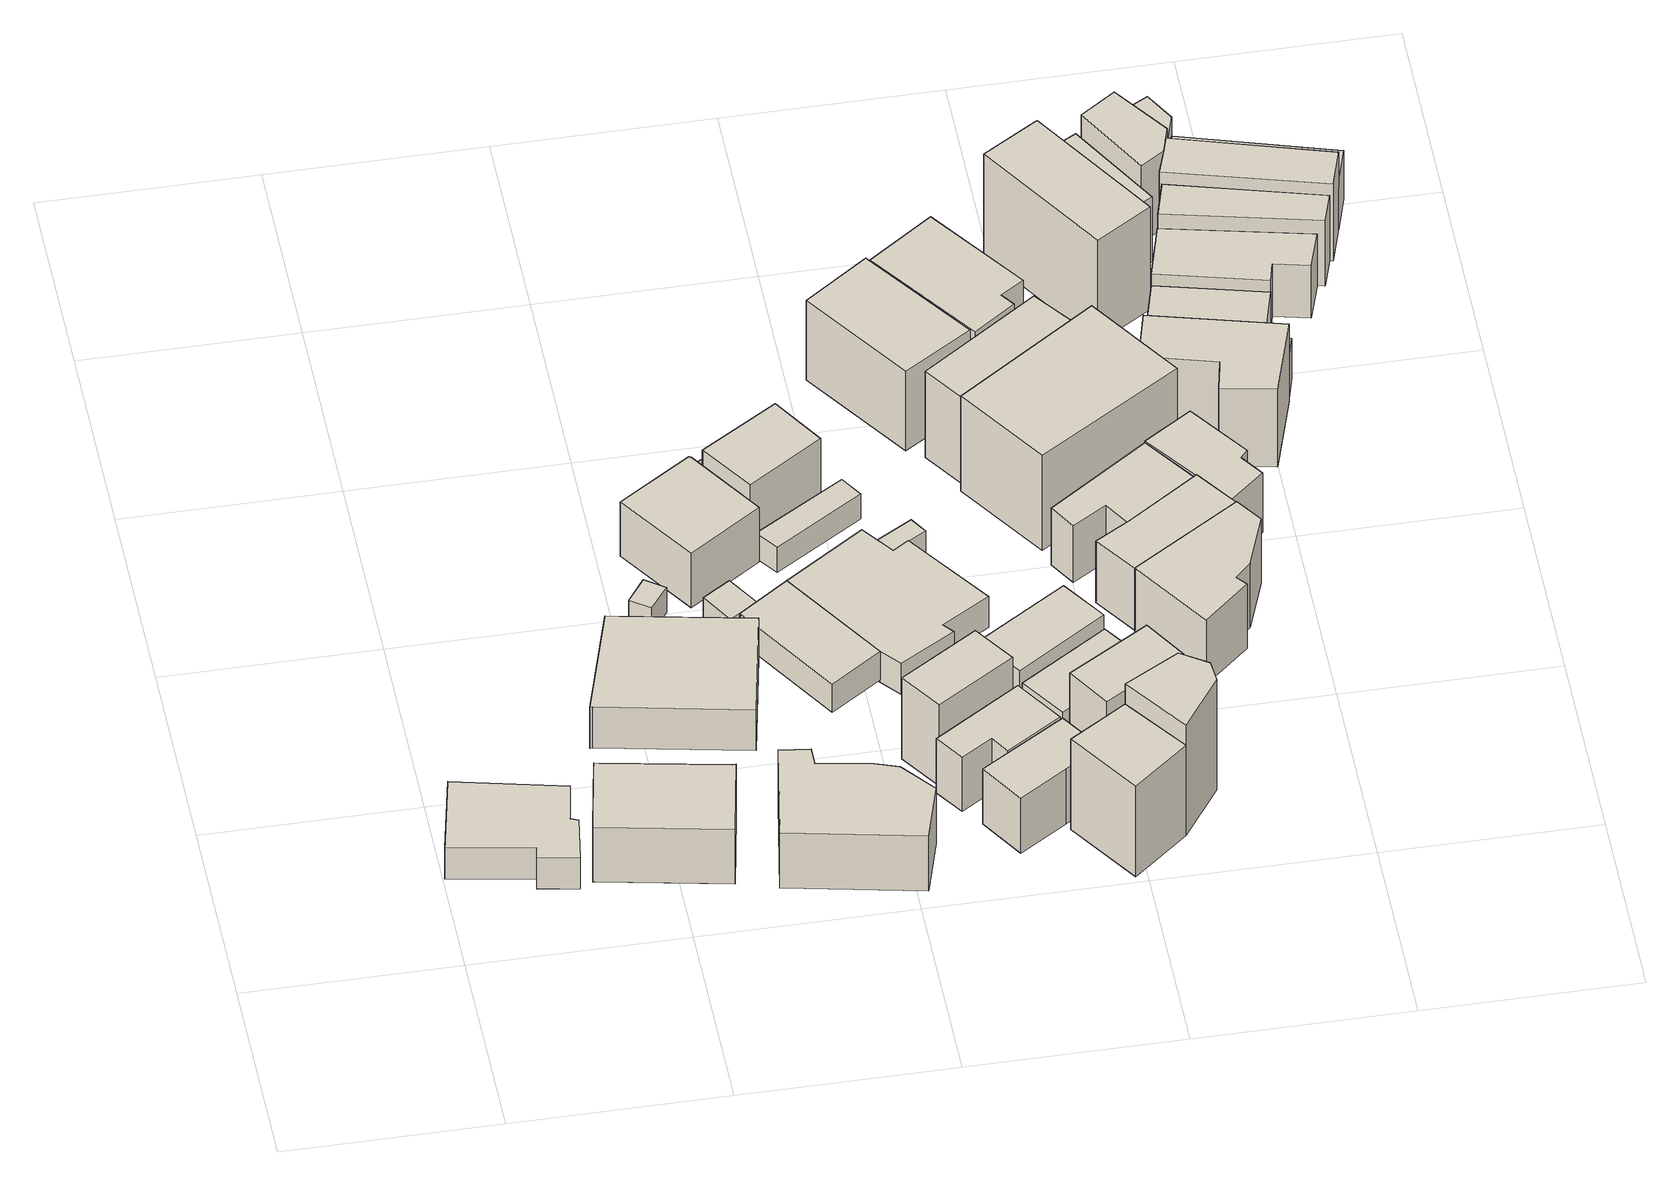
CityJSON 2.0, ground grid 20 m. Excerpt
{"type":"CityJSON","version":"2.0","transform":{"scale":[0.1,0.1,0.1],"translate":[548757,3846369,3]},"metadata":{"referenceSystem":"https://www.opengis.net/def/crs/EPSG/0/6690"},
"CityObjects":{
"building1":{"type":"Building","attributes":{"計測周辺長":41.4,"1/2500図郭":2,"区名":"東淀川区","町丁目名称":"相川１丁目","街区番号":8,"class":"3001","usage":"411","measuredHeight":3.8,"storeysAboveGround":1,"BuildingDetailAttribute.buildingRoofEdgeArea":92.44,"BuildingDetailAttribute.buildingStructureType":"601","BuildingDetailAttribute.buildingStructureOrgType":"1","BuildingDetailAttribute.detailedUsage":"1110","BuildingDetailAttribute.specifiedBuildingCoverageRate":0.6,"BuildingDetailAttribute.surveyYear":2017,"BuildingRiverFloodingRiskAttribute.description":"1","BuildingRiverFloodingRiskAttribute.rank":"2","BuildingRiverFloodingRiskAttribute.depth":2.04,"BuildingRiverFloodingRiskAttribute.adminType":"1","BuildingRiverFloodingRiskAttribute.scale":"2","BuildingRiverFloodingRiskAttribute.duration":146,"BuildingIDAttribute.prefecture":"27","BuildingIDAttribute.city":"27114"},"geometry":[{"type":"Solid","lod":"1","boundaries":[[[[0,1,2,3,4,5,6,7]],[[6,8,9,7]],[[5,10,8,6]],[[4,11,10,5]],[[3,12,11,4]],[[2,13,12,3]],[[1,14,13,2]],[[0,15,14,1]],[[7,9,15,0]],[[8,10,11,12,13,14,15,9]]]]}]},
"building2":{"type":"Building","attributes":{"計測周辺長":40.87,"1/2500図郭":2,"区名":"東淀川区","町丁目名称":"相川１丁目","街区番号":8,"class":"3001","usage":"411","measuredHeight":6.5,"storeysAboveGround":2,"BuildingDetailAttribute.buildingRoofEdgeArea":99.1,"BuildingDetailAttribute.buildingStructureType":"610","BuildingDetailAttribute.buildingStructureOrgType":"2","BuildingDetailAttribute.detailedUsage":"1110","BuildingDetailAttribute.specifiedBuildingCoverageRate":0.6,"BuildingDetailAttribute.surveyYear":2017,"BuildingRiverFloodingRiskAttribute.description":"1","BuildingRiverFloodingRiskAttribute.rank":"2","BuildingRiverFloodingRiskAttribute.depth":2.04,"BuildingRiverFloodingRiskAttribute.adminType":"1","BuildingRiverFloodingRiskAttribute.scale":"2","BuildingRiverFloodingRiskAttribute.duration":146,"BuildingIDAttribute.prefecture":"27","BuildingIDAttribute.city":"27114"},"geometry":[{"type":"Solid","lod":"1","boundaries":[[[[16,17,18,19,20]],[[19,21,22,20]],[[18,23,21,19]],[[17,24,23,18]],[[16,25,24,17]],[[20,22,25,16]],[[21,23,24,25,22]]]]}]},
"building3":{"type":"Building","attributes":{"計測周辺長":50.51,"1/2500図郭":2,"区名":"東淀川区","町丁目名称":"相川１丁目","街区番号":9,"class":"3001","usage":"411","measuredHeight":4.9,"storeysAboveGround":2,"BuildingDetailAttribute.buildingRoofEdgeArea":157.33,"BuildingDetailAttribute.buildingStructureType":"610","BuildingDetailAttribute.buildingStructureOrgType":"2","BuildingDetailAttribute.detailedUsage":"1110","BuildingDetailAttribute.specifiedBuildingCoverageRate":0.6,"BuildingDetailAttribute.surveyYear":2017,"BuildingRiverFloodingRiskAttribute.description":"1","BuildingRiverFloodingRiskAttribute.rank":"2","BuildingRiverFloodingRiskAttribute.depth":2.06,"BuildingRiverFloodingRiskAttribute.adminType":"1","BuildingRiverFloodingRiskAttribute.scale":"2","BuildingRiverFloodingRiskAttribute.duration":147.73,"BuildingIDAttribute.prefecture":"27","BuildingIDAttribute.city":"27114"},"geometry":[{"type":"Solid","lod":"1","boundaries":[[[[26,27,28,29,30]],[[29,31,32,30]],[[28,33,31,29]],[[27,34,33,28]],[[26,35,34,27]],[[30,32,35,26]],[[31,33,34,35,32]]]]}]},
"building4":{"type":"Building","attributes":{"class":"3001","BuildingDetailAttribute.specifiedBuildingCoverageRate":0.6,"BuildingDetailAttribute.surveyYear":2017,"BuildingRiverFloodingRiskAttribute.description":"1","BuildingRiverFloodingRiskAttribute.rank":"2","BuildingRiverFloodingRiskAttribute.depth":2.06,"BuildingRiverFloodingRiskAttribute.adminType":"1","BuildingRiverFloodingRiskAttribute.scale":"2","BuildingRiverFloodingRiskAttribute.duration":147.73,"BuildingIDAttribute.prefecture":"27","BuildingIDAttribute.city":"27114"},"geometry":[{"type":"Solid","lod":"1","boundaries":[[[[36,37,38,39]],[[38,40,41,39]],[[37,42,40,38]],[[36,43,42,37]],[[39,41,43,36]],[[40,42,43,41]]]]}]},
"building5":{"type":"Building","attributes":{"計測周辺長":45.32,"1/2500図郭":2,"区名":"東淀川区","町丁目名称":"相川１丁目","街区番号":8,"class":"3001","usage":"412","measuredHeight":6.6,"storeysAboveGround":2,"BuildingDetailAttribute.buildingRoofEdgeArea":117.41,"BuildingDetailAttribute.buildingStructureType":"601","BuildingDetailAttribute.buildingStructureOrgType":"1","BuildingDetailAttribute.detailedUsage":"1130","BuildingDetailAttribute.specifiedBuildingCoverageRate":0.6,"BuildingDetailAttribute.surveyYear":2017,"BuildingRiverFloodingRiskAttribute.description":"1","BuildingRiverFloodingRiskAttribute.rank":"2","BuildingRiverFloodingRiskAttribute.depth":2.27,"BuildingRiverFloodingRiskAttribute.adminType":"1","BuildingRiverFloodingRiskAttribute.scale":"2","BuildingRiverFloodingRiskAttribute.duration":161.45,"BuildingIDAttribute.prefecture":"27","BuildingIDAttribute.city":"27114"},"geometry":[{"type":"Solid","lod":"1","boundaries":[[[[44,45,46,47,48,49,50,51]],[[50,52,53,51]],[[49,54,52,50]],[[48,55,54,49]],[[47,56,55,48]],[[46,57,56,47]],[[45,58,57,46]],[[44,59,58,45]],[[51,53,59,44]],[[52,54,55,56,57,58,59,53]]]]}]},
"building6":{"type":"Building","attributes":{"class":"3001","BuildingDetailAttribute.specifiedBuildingCoverageRate":0.6,"BuildingDetailAttribute.surveyYear":2017,"BuildingRiverFloodingRiskAttribute.description":"1","BuildingRiverFloodingRiskAttribute.rank":"2","BuildingRiverFloodingRiskAttribute.depth":2.06,"BuildingRiverFloodingRiskAttribute.adminType":"1","BuildingRiverFloodingRiskAttribute.scale":"2","BuildingRiverFloodingRiskAttribute.duration":147.73,"BuildingIDAttribute.prefecture":"27","BuildingIDAttribute.city":"27114"},"geometry":[{"type":"Solid","lod":"1","boundaries":[[[[60,61,62,63]],[[62,64,65,63]],[[61,66,64,62]],[[60,67,66,61]],[[63,65,67,60]],[[64,66,67,65]]]]}]},
"building7":{"type":"Building","attributes":{"計測周辺長":34.08,"1/2500図郭":2,"区名":"東淀川区","町丁目名称":"相川１丁目","街区番号":9,"class":"3001","usage":"411","measuredHeight":6.5,"storeysAboveGround":2,"BuildingDetailAttribute.buildingRoofEdgeArea":72.73,"BuildingDetailAttribute.buildingStructureType":"610","BuildingDetailAttribute.buildingStructureOrgType":"2","BuildingDetailAttribute.detailedUsage":"1110","BuildingDetailAttribute.specifiedBuildingCoverageRate":0.6,"BuildingDetailAttribute.surveyYear":2017,"BuildingRiverFloodingRiskAttribute.description":"1","BuildingRiverFloodingRiskAttribute.rank":"2","BuildingRiverFloodingRiskAttribute.depth":2.06,"BuildingRiverFloodingRiskAttribute.adminType":"1","BuildingRiverFloodingRiskAttribute.scale":"2","BuildingRiverFloodingRiskAttribute.duration":147.73,"BuildingIDAttribute.prefecture":"27","BuildingIDAttribute.city":"27114"},"geometry":[{"type":"Solid","lod":"1","boundaries":[[[[68,69,70,71,72]],[[71,73,74,72]],[[70,75,73,71]],[[69,76,75,70]],[[68,77,76,69]],[[72,74,77,68]],[[73,75,76,77,74]]]]}]},
"building8":{"type":"Building","attributes":{"計測周辺長":35.47,"1/2500図郭":2,"区名":"東淀川区","町丁目名称":"相川１丁目","街区番号":9,"class":"3001","usage":"411","measuredHeight":3.4,"storeysAboveGround":1,"BuildingDetailAttribute.buildingRoofEdgeArea":68.86,"BuildingDetailAttribute.buildingStructureType":"601","BuildingDetailAttribute.buildingStructureOrgType":"1","BuildingDetailAttribute.detailedUsage":"1110","BuildingDetailAttribute.specifiedBuildingCoverageRate":0.6,"BuildingDetailAttribute.surveyYear":2017,"BuildingRiverFloodingRiskAttribute.description":"1","BuildingRiverFloodingRiskAttribute.rank":"2","BuildingRiverFloodingRiskAttribute.depth":2.37,"BuildingRiverFloodingRiskAttribute.adminType":"1","BuildingRiverFloodingRiskAttribute.scale":"2","BuildingRiverFloodingRiskAttribute.duration":164.92,"BuildingIDAttribute.prefecture":"27","BuildingIDAttribute.city":"27114"},"geometry":[{"type":"Solid","lod":"1","boundaries":[[[[78,79,80,81]],[[80,82,83,81]],[[79,84,82,80]],[[78,85,84,79]],[[81,83,85,78]],[[82,84,85,83]]]]}]},
"building9":{"type":"Building","attributes":{"class":"3001","BuildingDetailAttribute.specifiedBuildingCoverageRate":0.6,"BuildingDetailAttribute.surveyYear":2017,"BuildingRiverFloodingRiskAttribute.description":"5","BuildingRiverFloodingRiskAttribute.rank":"2","BuildingRiverFloodingRiskAttribute.depth":1.16,"BuildingRiverFloodingRiskAttribute.adminType":"2","BuildingRiverFloodingRiskAttribute.scale":"1","BuildingRiverFloodingRiskAttribute.duration":0,"BuildingIDAttribute.prefecture":"27","BuildingIDAttribute.city":"27114"},"geometry":[{"type":"Solid","lod":"1","boundaries":[[[[86,87,88,89]],[[88,90,91,89]],[[87,92,90,88]],[[86,93,92,87]],[[89,91,93,86]],[[90,92,93,91]]]]}]},
"building10":{"type":"Building","attributes":{"計測周辺長":28.65,"1/2500図郭":2,"区名":"東淀川区","町丁目名称":"相川１丁目","街区番号":9,"class":"3001","usage":"411","measuredHeight":6.8,"storeysAboveGround":2,"BuildingDetailAttribute.buildingRoofEdgeArea":49.69,"BuildingDetailAttribute.buildingStructureType":"601","BuildingDetailAttribute.buildingStructureOrgType":"1","BuildingDetailAttribute.detailedUsage":"1110","BuildingDetailAttribute.specifiedBuildingCoverageRate":0.6,"BuildingDetailAttribute.surveyYear":2017,"BuildingRiverFloodingRiskAttribute.description":"1","BuildingRiverFloodingRiskAttribute.rank":"2","BuildingRiverFloodingRiskAttribute.depth":2.38,"BuildingRiverFloodingRiskAttribute.adminType":"1","BuildingRiverFloodingRiskAttribute.scale":"2","BuildingRiverFloodingRiskAttribute.duration":165.18,"BuildingIDAttribute.prefecture":"27","BuildingIDAttribute.city":"27114"},"geometry":[{"type":"Solid","lod":"1","boundaries":[[[[94,95,96,97]],[[96,98,99,97]],[[95,100,98,96]],[[94,101,100,95]],[[97,99,101,94]],[[98,100,101,99]]]]}]},
"building11":{"type":"Building","attributes":{"計測周辺長":26.8,"1/2500図郭":2,"区名":"東淀川区","町丁目名称":"相川１丁目","街区番号":9,"class":"3002","usage":"411","measuredHeight":9.7,"storeysAboveGround":3,"BuildingDetailAttribute.buildingRoofEdgeArea":40.95,"BuildingDetailAttribute.buildingStructureType":"610","BuildingDetailAttribute.buildingStructureOrgType":"2","BuildingDetailAttribute.detailedUsage":"1110","BuildingDetailAttribute.specifiedBuildingCoverageRate":0.6,"BuildingDetailAttribute.surveyYear":2017,"BuildingRiverFloodingRiskAttribute.description":"1","BuildingRiverFloodingRiskAttribute.rank":"2","BuildingRiverFloodingRiskAttribute.depth":2.27,"BuildingRiverFloodingRiskAttribute.adminType":"1","BuildingRiverFloodingRiskAttribute.scale":"2","BuildingRiverFloodingRiskAttribute.duration":161.45,"BuildingIDAttribute.prefecture":"27","BuildingIDAttribute.city":"27114"},"geometry":[{"type":"Solid","lod":"1","boundaries":[[[[102,103,104,105]],[[104,106,107,105]],[[103,108,106,104]],[[102,109,108,103]],[[105,107,109,102]],[[106,108,109,107]]]]}]},
"building12":{"type":"Building","attributes":{"class":"3003","BuildingDetailAttribute.specifiedBuildingCoverageRate":0.6,"BuildingDetailAttribute.surveyYear":2017,"BuildingRiverFloodingRiskAttribute.description":"1","BuildingRiverFloodingRiskAttribute.rank":"2","BuildingRiverFloodingRiskAttribute.depth":2.37,"BuildingRiverFloodingRiskAttribute.adminType":"1","BuildingRiverFloodingRiskAttribute.scale":"2","BuildingRiverFloodingRiskAttribute.duration":164.92,"BuildingIDAttribute.prefecture":"27","BuildingIDAttribute.city":"27114"},"geometry":[{"type":"Solid","lod":"1","boundaries":[[[[110,111,112,113]],[[112,114,115,113]],[[111,116,114,112]],[[110,117,116,111]],[[113,115,117,110]],[[114,116,117,115]]]]}]},
"building13":{"type":"Building","attributes":{"計測周辺長":29.81,"1/2500図郭":2,"区名":"東淀川区","町丁目名称":"相川１丁目","街区番号":9,"class":"3001","usage":"411","measuredHeight":6.6,"storeysAboveGround":2,"BuildingDetailAttribute.buildingRoofEdgeArea":43.8,"BuildingDetailAttribute.buildingStructureType":"601","BuildingDetailAttribute.buildingStructureOrgType":"1","BuildingDetailAttribute.detailedUsage":"1110","BuildingDetailAttribute.specifiedBuildingCoverageRate":0.6,"BuildingDetailAttribute.surveyYear":2017,"BuildingRiverFloodingRiskAttribute.description":"1","BuildingRiverFloodingRiskAttribute.rank":"2","BuildingRiverFloodingRiskAttribute.depth":2.27,"BuildingRiverFloodingRiskAttribute.adminType":"1","BuildingRiverFloodingRiskAttribute.scale":"2","BuildingRiverFloodingRiskAttribute.duration":161.45,"BuildingIDAttribute.prefecture":"27","BuildingIDAttribute.city":"27114"},"geometry":[{"type":"Solid","lod":"1","boundaries":[[[[118,119,120,121,122,123]],[[122,124,125,123]],[[121,126,124,122]],[[120,127,126,121]],[[119,128,127,120]],[[118,129,128,119]],[[123,125,129,118]],[[124,126,127,128,129,125]]]]}]},
"building14":{"type":"Building","attributes":{"計測周辺長":51.33,"1/2500図郭":2,"区名":"東淀川区","町丁目名称":"相川１丁目","街区番号":9,"class":"3001","usage":"411","measuredHeight":3.8,"storeysAboveGround":1,"BuildingDetailAttribute.buildingRoofEdgeArea":151.3,"BuildingDetailAttribute.buildingStructureType":"601","BuildingDetailAttribute.buildingStructureOrgType":"1","BuildingDetailAttribute.detailedUsage":"1110","BuildingDetailAttribute.specifiedBuildingCoverageRate":0.6,"BuildingDetailAttribute.surveyYear":2017,"BuildingRiverFloodingRiskAttribute.description":"1","BuildingRiverFloodingRiskAttribute.rank":"2","BuildingRiverFloodingRiskAttribute.depth":2.37,"BuildingRiverFloodingRiskAttribute.adminType":"1","BuildingRiverFloodingRiskAttribute.scale":"2","BuildingRiverFloodingRiskAttribute.duration":164.92,"BuildingIDAttribute.prefecture":"27","BuildingIDAttribute.city":"27114"},"geometry":[{"type":"Solid","lod":"1","boundaries":[[[[130,131,132,133,134,135,136,137,138]],[[137,139,83,138]],[[136,140,139,137]],[[135,141,140,136]],[[134,142,141,135]],[[133,143,142,134]],[[132,144,143,133]],[[131,145,144,132]],[[130,82,145,131]],[[138,83,82,130]],[[139,140,141,142,143,144,145,82,83]]]]}]},
"building15":{"type":"Building","attributes":{"計測周辺長":28.45,"1/2500図郭":2,"区名":"東淀川区","町丁目名称":"相川１丁目","街区番号":9,"class":"3001","usage":"413","measuredHeight":6.6,"storeysAboveGround":2,"BuildingDetailAttribute.buildingRoofEdgeArea":45.45,"BuildingDetailAttribute.buildingStructureType":"601","BuildingDetailAttribute.buildingStructureOrgType":"1","BuildingDetailAttribute.detailedUsage":"1150","BuildingDetailAttribute.specifiedBuildingCoverageRate":0.6,"BuildingDetailAttribute.surveyYear":2017,"BuildingRiverFloodingRiskAttribute.description":"1","BuildingRiverFloodingRiskAttribute.rank":"2","BuildingRiverFloodingRiskAttribute.depth":2.27,"BuildingRiverFloodingRiskAttribute.adminType":"1","BuildingRiverFloodingRiskAttribute.scale":"2","BuildingRiverFloodingRiskAttribute.duration":161.45,"BuildingIDAttribute.prefecture":"27","BuildingIDAttribute.city":"27114"},"geometry":[{"type":"Solid","lod":"1","boundaries":[[[[146,147,148,149,150]],[[149,151,152,150]],[[148,153,151,149]],[[147,154,153,148]],[[146,155,154,147]],[[150,152,155,146]],[[151,153,154,155,152]]]]}]},
"building16":{"type":"Building","attributes":{"class":"3003","BuildingDetailAttribute.specifiedBuildingCoverageRate":0.6,"BuildingDetailAttribute.surveyYear":2017,"BuildingRiverFloodingRiskAttribute.description":"1","BuildingRiverFloodingRiskAttribute.rank":"2","BuildingRiverFloodingRiskAttribute.depth":2.37,"BuildingRiverFloodingRiskAttribute.adminType":"1","BuildingRiverFloodingRiskAttribute.scale":"2","BuildingRiverFloodingRiskAttribute.duration":164.92,"BuildingIDAttribute.prefecture":"27","BuildingIDAttribute.city":"27114"},"geometry":[{"type":"Solid","lod":"1","boundaries":[[[[156,157,158,159]],[[158,160,161,159]],[[157,162,160,158]],[[156,163,162,157]],[[159,161,163,156]],[[160,162,163,161]]]]}]},
"building17":{"type":"Building","attributes":{"計測周辺長":28.67,"1/2500図郭":2,"区名":"東淀川区","町丁目名称":"相川１丁目","街区番号":9,"class":"3001","usage":"414","measuredHeight":10.8,"storeysAboveGround":3,"BuildingDetailAttribute.buildingRoofEdgeArea":50.96,"BuildingDetailAttribute.buildingStructureType":"603","BuildingDetailAttribute.buildingStructureOrgType":"3","BuildingDetailAttribute.detailedUsage":"1140","BuildingDetailAttribute.specifiedBuildingCoverageRate":0.6,"BuildingDetailAttribute.surveyYear":2017,"BuildingRiverFloodingRiskAttribute.description":"1","BuildingRiverFloodingRiskAttribute.rank":"2","BuildingRiverFloodingRiskAttribute.depth":2.27,"BuildingRiverFloodingRiskAttribute.adminType":"1","BuildingRiverFloodingRiskAttribute.scale":"2","BuildingRiverFloodingRiskAttribute.duration":161.45,"BuildingIDAttribute.prefecture":"27","BuildingIDAttribute.city":"27114"},"geometry":[{"type":"Solid","lod":"1","boundaries":[[[[164,165,166,167]],[[166,168,169,167]],[[165,170,168,166]],[[164,171,170,165]],[[167,169,171,164]],[[168,170,171,169]]]]}]},
"building18":{"type":"Building","attributes":{"計測周辺長":30.38,"1/2500図郭":2,"区名":"東淀川区","町丁目名称":"相川１丁目","街区番号":9,"class":"3001","usage":"412","measuredHeight":8.4,"storeysAboveGround":2,"BuildingDetailAttribute.buildingRoofEdgeArea":51.52,"BuildingDetailAttribute.buildingStructureType":"601","BuildingDetailAttribute.buildingStructureOrgType":"1","BuildingDetailAttribute.detailedUsage":"1130","BuildingDetailAttribute.specifiedBuildingCoverageRate":0.6,"BuildingDetailAttribute.surveyYear":2017,"BuildingRiverFloodingRiskAttribute.description":"1","BuildingRiverFloodingRiskAttribute.rank":"2","BuildingRiverFloodingRiskAttribute.depth":2.27,"BuildingRiverFloodingRiskAttribute.adminType":"1","BuildingRiverFloodingRiskAttribute.scale":"2","BuildingRiverFloodingRiskAttribute.duration":161.45,"BuildingIDAttribute.prefecture":"27","BuildingIDAttribute.city":"27114"},"geometry":[{"type":"Solid","lod":"1","boundaries":[[[[172,173,174,175]],[[174,176,177,175]],[[173,178,176,174]],[[172,179,178,173]],[[175,177,179,172]],[[176,178,179,177]]]]}]},
"building19":{"type":"Building","attributes":{"計測周辺長":29.92,"1/2500図郭":2,"区名":"東淀川区","町丁目名称":"相川１丁目","街区番号":9,"class":"3001","usage":"411","measuredHeight":6.9,"storeysAboveGround":2,"BuildingDetailAttribute.buildingRoofEdgeArea":44.86,"BuildingDetailAttribute.buildingStructureType":"601","BuildingDetailAttribute.buildingStructureOrgType":"1","BuildingDetailAttribute.detailedUsage":"1110","BuildingDetailAttribute.specifiedBuildingCoverageRate":0.6,"BuildingDetailAttribute.surveyYear":2017,"BuildingRiverFloodingRiskAttribute.description":"1","BuildingRiverFloodingRiskAttribute.rank":"2","BuildingRiverFloodingRiskAttribute.depth":2.27,"BuildingRiverFloodingRiskAttribute.adminType":"1","BuildingRiverFloodingRiskAttribute.scale":"2","BuildingRiverFloodingRiskAttribute.duration":161.45,"BuildingIDAttribute.prefecture":"27","BuildingIDAttribute.city":"27114"},"geometry":[{"type":"Solid","lod":"1","boundaries":[[[[180,181,182,183,184,185]],[[184,186,187,185]],[[183,188,186,184]],[[182,189,188,183]],[[181,190,189,182]],[[180,191,190,181]],[[185,187,191,180]],[[186,188,189,190,191,187]]]]}]},
"building20":{"type":"Building","attributes":{"計測周辺長":27.47,"1/2500図郭":2,"区名":"東淀川区","町丁目名称":"相川１丁目","街区番号":9,"class":"3002","usage":"411","measuredHeight":11.8,"storeysAboveGround":3,"BuildingDetailAttribute.buildingRoofEdgeArea":42.85,"BuildingDetailAttribute.buildingStructureType":"610","BuildingDetailAttribute.buildingStructureOrgType":"2","BuildingDetailAttribute.detailedUsage":"1110","BuildingDetailAttribute.specifiedBuildingCoverageRate":0.6,"BuildingDetailAttribute.surveyYear":2017,"BuildingRiverFloodingRiskAttribute.description":"1","BuildingRiverFloodingRiskAttribute.rank":"2","BuildingRiverFloodingRiskAttribute.depth":2.27,"BuildingRiverFloodingRiskAttribute.adminType":"1","BuildingRiverFloodingRiskAttribute.scale":"2","BuildingRiverFloodingRiskAttribute.duration":161.45,"BuildingIDAttribute.prefecture":"27","BuildingIDAttribute.city":"27114"},"geometry":[{"type":"Solid","lod":"1","boundaries":[[[[192,193,194,195]],[[194,196,197,195]],[[193,198,196,194]],[[192,199,198,193]],[[195,197,199,192]],[[196,198,199,197]]]]}]},
"building21":{"type":"Building","attributes":{"計測周辺長":24.91,"1/2500図郭":2,"区名":"東淀川区","町丁目名称":"相川１丁目","街区番号":9,"class":"3002","usage":"412","measuredHeight":13.2,"storeysAboveGround":5,"BuildingDetailAttribute.buildingRoofEdgeArea":38.82,"BuildingDetailAttribute.buildingStructureType":"603","BuildingDetailAttribute.buildingStructureOrgType":"3","BuildingDetailAttribute.detailedUsage":"1130","BuildingDetailAttribute.specifiedBuildingCoverageRate":0.6,"BuildingDetailAttribute.surveyYear":2017,"BuildingRiverFloodingRiskAttribute.description":"1","BuildingRiverFloodingRiskAttribute.rank":"2","BuildingRiverFloodingRiskAttribute.depth":1.97,"BuildingRiverFloodingRiskAttribute.adminType":"1","BuildingRiverFloodingRiskAttribute.scale":"2","BuildingRiverFloodingRiskAttribute.duration":139.47,"BuildingIDAttribute.prefecture":"27","BuildingIDAttribute.city":"27114"},"geometry":[{"type":"Solid","lod":"1","boundaries":[[[[167,200,201,202,164]],[[202,203,204,164]],[[201,205,203,202]],[[200,206,205,201]],[[167,207,206,200]],[[164,204,207,167]],[[203,205,206,207,204]]]]}]},
"building22":{"type":"Building","attributes":{"計測周辺長":40.02,"1/2500図郭":2,"区名":"東淀川区","町丁目名称":"相川１丁目","街区番号":10,"class":"3002","usage":"412","measuredHeight":9.6,"storeysAboveGround":3,"BuildingDetailAttribute.buildingRoofEdgeArea":93.72,"BuildingDetailAttribute.buildingStructureType":"603","BuildingDetailAttribute.buildingStructureOrgType":"3","BuildingDetailAttribute.detailedUsage":"1130","BuildingDetailAttribute.specifiedBuildingCoverageRate":0.6,"BuildingDetailAttribute.surveyYear":2017,"BuildingRiverFloodingRiskAttribute.description":"1","BuildingRiverFloodingRiskAttribute.rank":"2","BuildingRiverFloodingRiskAttribute.depth":2.38,"BuildingRiverFloodingRiskAttribute.adminType":"1","BuildingRiverFloodingRiskAttribute.scale":"2","BuildingRiverFloodingRiskAttribute.duration":165.18,"BuildingIDAttribute.prefecture":"27","BuildingIDAttribute.city":"27114"},"geometry":[{"type":"Solid","lod":"1","boundaries":[[[[208,209,210,211]],[[210,212,213,211]],[[209,214,212,210]],[[208,215,214,209]],[[211,213,215,208]],[[212,214,215,213]]]]}]},
"building23":{"type":"Building","attributes":{"計測周辺長":37.1,"1/2500図郭":2,"区名":"東淀川区","町丁目名称":"相川１丁目","街区番号":10,"class":"3002","usage":"411","measuredHeight":10.3,"storeysAboveGround":3,"BuildingDetailAttribute.buildingRoofEdgeArea":68.84,"BuildingDetailAttribute.buildingStructureType":"610","BuildingDetailAttribute.buildingStructureOrgType":"2","BuildingDetailAttribute.detailedUsage":"1110","BuildingDetailAttribute.specifiedBuildingCoverageRate":0.6,"BuildingDetailAttribute.surveyYear":2017,"BuildingRiverFloodingRiskAttribute.description":"1","BuildingRiverFloodingRiskAttribute.rank":"2","BuildingRiverFloodingRiskAttribute.depth":2.38,"BuildingRiverFloodingRiskAttribute.adminType":"1","BuildingRiverFloodingRiskAttribute.scale":"2","BuildingRiverFloodingRiskAttribute.duration":165.18,"BuildingIDAttribute.prefecture":"27","BuildingIDAttribute.city":"27114"},"geometry":[{"type":"Solid","lod":"1","boundaries":[[[[216,217,218,219]],[[218,220,221,219]],[[217,222,220,218]],[[216,223,222,217]],[[219,221,223,216]],[[220,222,223,221]]]]}]},
"building24":{"type":"Building","attributes":{"計測周辺長":40.43,"1/2500図郭":2,"区名":"東淀川区","町丁目名称":"相川１丁目","街区番号":10,"class":"3001","usage":"411","measuredHeight":9.1,"storeysAboveGround":3,"BuildingDetailAttribute.buildingRoofEdgeArea":91.28,"BuildingDetailAttribute.buildingStructureType":"610","BuildingDetailAttribute.buildingStructureOrgType":"2","BuildingDetailAttribute.detailedUsage":"1110","BuildingDetailAttribute.specifiedBuildingCoverageRate":0.6,"BuildingDetailAttribute.surveyYear":2017,"BuildingRiverFloodingRiskAttribute.description":"1","BuildingRiverFloodingRiskAttribute.rank":"2","BuildingRiverFloodingRiskAttribute.depth":2.38,"BuildingRiverFloodingRiskAttribute.adminType":"1","BuildingRiverFloodingRiskAttribute.scale":"2","BuildingRiverFloodingRiskAttribute.duration":165.18,"BuildingIDAttribute.prefecture":"27","BuildingIDAttribute.city":"27114"},"geometry":[{"type":"Solid","lod":"1","boundaries":[[[[224,225,226,227,228,229]],[[228,230,231,229]],[[227,232,230,228]],[[226,233,232,227]],[[225,234,233,226]],[[224,235,234,225]],[[229,231,235,224]],[[230,232,233,234,235,231]]]]}]},
"building25":{"type":"Building","attributes":{"計測周辺長":52.77,"1/2500図郭":2,"区名":"東淀川区","町丁目名称":"相川１丁目","街区番号":10,"class":"3001","usage":"412","measuredHeight":11.4,"storeysAboveGround":4,"BuildingDetailAttribute.buildingRoofEdgeArea":166.25,"BuildingDetailAttribute.buildingStructureType":"603","BuildingDetailAttribute.buildingStructureOrgType":"3","BuildingDetailAttribute.detailedUsage":"1130","BuildingDetailAttribute.specifiedBuildingCoverageRate":0.6,"BuildingDetailAttribute.surveyYear":2017,"BuildingRiverFloodingRiskAttribute.description":"1","BuildingRiverFloodingRiskAttribute.rank":"2","BuildingRiverFloodingRiskAttribute.depth":2.37,"BuildingRiverFloodingRiskAttribute.adminType":"1","BuildingRiverFloodingRiskAttribute.scale":"2","BuildingRiverFloodingRiskAttribute.duration":164.92,"BuildingIDAttribute.prefecture":"27","BuildingIDAttribute.city":"27114"},"geometry":[{"type":"Solid","lod":"1","boundaries":[[[[236,237,238,239]],[[238,240,241,239]],[[237,242,240,238]],[[236,243,242,237]],[[239,241,243,236]],[[240,242,243,241]]]]}]},
"building26":{"type":"Building","attributes":{"計測周辺長":35.87,"1/2500図郭":2,"区名":"東淀川区","町丁目名称":"相川１丁目","街区番号":10,"class":"3001","usage":"411","measuredHeight":6.8,"storeysAboveGround":2,"BuildingDetailAttribute.buildingRoofEdgeArea":60.98,"BuildingDetailAttribute.buildingStructureType":"601","BuildingDetailAttribute.buildingStructureOrgType":"1","BuildingDetailAttribute.detailedUsage":"1110","BuildingDetailAttribute.specifiedBuildingCoverageRate":0.6,"BuildingDetailAttribute.surveyYear":2017,"BuildingRiverFloodingRiskAttribute.description":"1","BuildingRiverFloodingRiskAttribute.rank":"2","BuildingRiverFloodingRiskAttribute.depth":2.46,"BuildingRiverFloodingRiskAttribute.adminType":"1","BuildingRiverFloodingRiskAttribute.scale":"2","BuildingRiverFloodingRiskAttribute.duration":167.35,"BuildingIDAttribute.prefecture":"27","BuildingIDAttribute.city":"27114"},"geometry":[{"type":"Solid","lod":"1","boundaries":[[[[244,245,246,247,248,249]],[[248,250,251,249]],[[247,252,250,248]],[[246,253,252,247]],[[245,254,253,246]],[[244,255,254,245]],[[249,251,255,244]],[[250,252,253,254,255,251]]]]}]},
"building27":{"type":"Building","attributes":{"計測周辺長":32.9,"1/2500図郭":2,"区名":"東淀川区","町丁目名称":"相川１丁目","街区番号":10,"class":"3001","usage":"411","measuredHeight":7.4,"storeysAboveGround":2,"BuildingDetailAttribute.buildingRoofEdgeArea":52.55,"BuildingDetailAttribute.buildingStructureType":"601","BuildingDetailAttribute.buildingStructureOrgType":"1","BuildingDetailAttribute.detailedUsage":"1110","BuildingDetailAttribute.specifiedBuildingCoverageRate":0.6,"BuildingDetailAttribute.surveyYear":2017,"BuildingRiverFloodingRiskAttribute.description":"1","BuildingRiverFloodingRiskAttribute.rank":"2","BuildingRiverFloodingRiskAttribute.depth":2.46,"BuildingRiverFloodingRiskAttribute.adminType":"1","BuildingRiverFloodingRiskAttribute.scale":"2","BuildingRiverFloodingRiskAttribute.duration":167.35,"BuildingIDAttribute.prefecture":"27","BuildingIDAttribute.city":"27114"},"geometry":[{"type":"Solid","lod":"1","boundaries":[[[[256,257,258,259,260]],[[259,261,262,260]],[[258,263,261,259]],[[257,264,263,258]],[[256,265,264,257]],[[260,262,265,256]],[[261,263,264,265,262]]]]}]},
"building28":{"type":"Building","attributes":{"計測周辺長":39.54,"1/2500図郭":2,"区名":"東淀川区","町丁目名称":"相川１丁目","街区番号":10,"class":"3001","usage":"411","measuredHeight":7.7,"storeysAboveGround":2,"BuildingDetailAttribute.buildingRoofEdgeArea":87.06,"BuildingDetailAttribute.buildingStructureType":"601","BuildingDetailAttribute.buildingStructureOrgType":"1","BuildingDetailAttribute.detailedUsage":"1110","BuildingDetailAttribute.specifiedBuildingCoverageRate":0.6,"BuildingDetailAttribute.surveyYear":2017,"BuildingRiverFloodingRiskAttribute.description":"1","BuildingRiverFloodingRiskAttribute.rank":"2","BuildingRiverFloodingRiskAttribute.depth":2.46,"BuildingRiverFloodingRiskAttribute.adminType":"1","BuildingRiverFloodingRiskAttribute.scale":"2","BuildingRiverFloodingRiskAttribute.duration":167.35,"BuildingIDAttribute.prefecture":"27","BuildingIDAttribute.city":"27114"},"geometry":[{"type":"Solid","lod":"1","boundaries":[[[[266,267,268,269,270,271,272]],[[271,273,274,272]],[[270,275,273,271]],[[269,276,275,270]],[[268,277,276,269]],[[267,278,277,268]],[[266,279,278,267]],[[272,274,279,266]],[[273,275,276,277,278,279,274]]]]}]},
"building29":{"type":"Building","attributes":{"計測周辺長":30.84,"1/2500図郭":2,"区名":"東淀川区","町丁目名称":"相川１丁目","街区番号":10,"class":"3001","usage":"411","measuredHeight":7.2,"storeysAboveGround":2,"BuildingDetailAttribute.buildingRoofEdgeArea":51.31,"BuildingDetailAttribute.buildingStructureType":"601","BuildingDetailAttribute.buildingStructureOrgType":"1","BuildingDetailAttribute.detailedUsage":"1110","BuildingDetailAttribute.specifiedBuildingCoverageRate":0.6,"BuildingDetailAttribute.surveyYear":2017,"BuildingRiverFloodingRiskAttribute.description":"1","BuildingRiverFloodingRiskAttribute.rank":"2","BuildingRiverFloodingRiskAttribute.depth":2.46,"BuildingRiverFloodingRiskAttribute.adminType":"1","BuildingRiverFloodingRiskAttribute.scale":"2","BuildingRiverFloodingRiskAttribute.duration":167.35,"BuildingIDAttribute.prefecture":"27","BuildingIDAttribute.city":"27114"},"geometry":[{"type":"Solid","lod":"1","boundaries":[[[[280,281,282,283,284,285]],[[284,286,287,285]],[[283,288,286,284]],[[282,289,288,283]],[[281,290,289,282]],[[280,291,290,281]],[[285,287,291,280]],[[286,288,289,290,291,287]]]]}]},
"building30":{"type":"Building","attributes":{"計測周辺長":41.57,"1/2500図郭":2,"区名":"東淀川区","町丁目名称":"相川１丁目","街区番号":10,"class":"3002","usage":"412","measuredHeight":12.3,"storeysAboveGround":4,"BuildingDetailAttribute.buildingRoofEdgeArea":90.73,"BuildingDetailAttribute.buildingStructureType":"603","BuildingDetailAttribute.buildingStructureOrgType":"3","BuildingDetailAttribute.detailedUsage":"1130","BuildingDetailAttribute.specifiedBuildingCoverageRate":0.6,"BuildingDetailAttribute.surveyYear":2017,"BuildingRiverFloodingRiskAttribute.description":"1","BuildingRiverFloodingRiskAttribute.rank":"2","BuildingRiverFloodingRiskAttribute.depth":2.36,"BuildingRiverFloodingRiskAttribute.adminType":"1","BuildingRiverFloodingRiskAttribute.scale":"2","BuildingRiverFloodingRiskAttribute.duration":164.53,"BuildingIDAttribute.prefecture":"27","BuildingIDAttribute.city":"27114"},"geometry":[{"type":"Solid","lod":"1","boundaries":[[[[292,293,294,295,296]],[[295,297,298,296]],[[294,299,297,295]],[[293,300,299,294]],[[292,301,300,293]],[[296,298,301,292]],[[297,299,300,301,298]]]]}]},
"building31":{"type":"Building","attributes":{"計測周辺長":41.53,"1/2500図郭":2,"区名":"東淀川区","町丁目名称":"相川１丁目","街区番号":10,"class":"3001","usage":"411","measuredHeight":9.3,"storeysAboveGround":2,"BuildingDetailAttribute.buildingRoofEdgeArea":82.29,"BuildingDetailAttribute.buildingStructureType":"601","BuildingDetailAttribute.buildingStructureOrgType":"1","BuildingDetailAttribute.detailedUsage":"1110","BuildingDetailAttribute.specifiedBuildingCoverageRate":0.6,"BuildingDetailAttribute.surveyYear":2017,"BuildingRiverFloodingRiskAttribute.description":"1","BuildingRiverFloodingRiskAttribute.rank":"2","BuildingRiverFloodingRiskAttribute.depth":2.36,"BuildingRiverFloodingRiskAttribute.adminType":"1","BuildingRiverFloodingRiskAttribute.scale":"2","BuildingRiverFloodingRiskAttribute.duration":164.53,"BuildingIDAttribute.prefecture":"27","BuildingIDAttribute.city":"27114"},"geometry":[{"type":"Solid","lod":"1","boundaries":[[[[302,303,304,305,306,307]],[[306,308,309,307]],[[305,310,308,306]],[[304,311,310,305]],[[303,312,311,304]],[[302,313,312,303]],[[307,309,313,302]],[[308,310,311,312,313,309]]]]}]},
"building32":{"type":"Building","attributes":{"class":"3001","measuredHeight":7.8,"BuildingDetailAttribute.specifiedBuildingCoverageRate":0.6,"BuildingDetailAttribute.surveyYear":2017,"BuildingRiverFloodingRiskAttribute.description":"1","BuildingRiverFloodingRiskAttribute.rank":"2","BuildingRiverFloodingRiskAttribute.depth":2.46,"BuildingRiverFloodingRiskAttribute.adminType":"1","BuildingRiverFloodingRiskAttribute.scale":"2","BuildingRiverFloodingRiskAttribute.duration":167.23,"BuildingIDAttribute.prefecture":"27","BuildingIDAttribute.city":"27114"},"geometry":[{"type":"Solid","lod":"1","boundaries":[[[[314,315,316,317]],[[316,318,319,317]],[[315,320,318,316]],[[314,321,320,315]],[[317,319,321,314]],[[318,320,321,319]]]]}]},
"building33":{"type":"Building","attributes":{"計測周辺長":41.37,"1/2500図郭":2,"区名":"東淀川区","町丁目名称":"相川１丁目","街区番号":10,"class":"3001","usage":"411","measuredHeight":4.8,"storeysAboveGround":3,"BuildingDetailAttribute.buildingRoofEdgeArea":89.48,"BuildingDetailAttribute.buildingStructureType":"610","BuildingDetailAttribute.buildingStructureOrgType":"2","BuildingDetailAttribute.detailedUsage":"1110","BuildingDetailAttribute.specifiedBuildingCoverageRate":0.6,"BuildingDetailAttribute.surveyYear":2017,"BuildingRiverFloodingRiskAttribute.description":"1","BuildingRiverFloodingRiskAttribute.rank":"2","BuildingRiverFloodingRiskAttribute.depth":2.36,"BuildingRiverFloodingRiskAttribute.adminType":"1","BuildingRiverFloodingRiskAttribute.scale":"2","BuildingRiverFloodingRiskAttribute.duration":164.53,"BuildingIDAttribute.prefecture":"27","BuildingIDAttribute.city":"27114"},"geometry":[{"type":"Solid","lod":"1","boundaries":[[[[322,323,324,325,326,327]],[[326,328,329,327]],[[325,330,328,326]],[[324,331,330,325]],[[323,332,331,324]],[[322,333,332,323]],[[327,329,333,322]],[[328,330,331,332,333,329]]]]}]},
"building34":{"type":"Building","attributes":{"計測周辺長":24.32,"1/2500図郭":2,"区名":"東淀川区","町丁目名称":"相川１丁目","街区番号":10,"class":"3001","usage":"411","measuredHeight":9.2,"storeysAboveGround":3,"BuildingDetailAttribute.buildingRoofEdgeArea":35.2,"BuildingDetailAttribute.buildingStructureType":"610","BuildingDetailAttribute.buildingStructureOrgType":"2","BuildingDetailAttribute.detailedUsage":"1110","BuildingDetailAttribute.specifiedBuildingCoverageRate":0.6,"BuildingDetailAttribute.surveyYear":2017,"BuildingRiverFloodingRiskAttribute.description":"1","BuildingRiverFloodingRiskAttribute.rank":"2","BuildingRiverFloodingRiskAttribute.depth":2.46,"BuildingRiverFloodingRiskAttribute.adminType":"1","BuildingRiverFloodingRiskAttribute.scale":"2","BuildingRiverFloodingRiskAttribute.duration":167.23,"BuildingIDAttribute.prefecture":"27","BuildingIDAttribute.city":"27114"},"geometry":[{"type":"Solid","lod":"1","boundaries":[[[[334,335,336,337,338,339]],[[338,340,341,339]],[[337,342,340,338]],[[336,343,342,337]],[[335,344,343,336]],[[334,345,344,335]],[[339,341,345,334]],[[340,342,343,344,345,341]]]]}]},
"building35":{"type":"Building","attributes":{"計測周辺長":39.15,"1/2500図郭":2,"区名":"東淀川区","町丁目名称":"相川１丁目","街区番号":10,"class":"3001","usage":"411","measuredHeight":6.3,"storeysAboveGround":2,"BuildingDetailAttribute.buildingRoofEdgeArea":73.64,"BuildingDetailAttribute.buildingStructureType":"601","BuildingDetailAttribute.buildingStructureOrgType":"1","BuildingDetailAttribute.detailedUsage":"1110","BuildingDetailAttribute.specifiedBuildingCoverageRate":0.6,"BuildingDetailAttribute.surveyYear":2017,"BuildingRiverFloodingRiskAttribute.description":"1","BuildingRiverFloodingRiskAttribute.rank":"2","BuildingRiverFloodingRiskAttribute.depth":2.36,"BuildingRiverFloodingRiskAttribute.adminType":"1","BuildingRiverFloodingRiskAttribute.scale":"2","BuildingRiverFloodingRiskAttribute.duration":164.53,"BuildingIDAttribute.prefecture":"27","BuildingIDAttribute.city":"27114"},"geometry":[{"type":"Solid","lod":"1","boundaries":[[[[346,347,348,349,350,351]],[[350,352,353,351]],[[349,354,352,350]],[[348,355,354,349]],[[347,356,355,348]],[[346,357,356,347]],[[351,353,357,346]],[[352,354,355,356,357,353]]]]}]},
"building36":{"type":"Building","attributes":{"計測周辺長":15.58,"1/2500図郭":2,"区名":"東淀川区","町丁目名称":"相川１丁目","街区番号":10,"class":"3001","usage":"411","measuredHeight":6.5,"storeysAboveGround":3,"BuildingDetailAttribute.buildingRoofEdgeArea":14.65,"BuildingDetailAttribute.buildingStructureType":"610","BuildingDetailAttribute.buildingStructureOrgType":"2","BuildingDetailAttribute.detailedUsage":"1110","BuildingDetailAttribute.specifiedBuildingCoverageRate":0.6,"BuildingDetailAttribute.surveyYear":2017,"BuildingRiverFloodingRiskAttribute.description":"1","BuildingRiverFloodingRiskAttribute.rank":"2","BuildingRiverFloodingRiskAttribute.depth":2.46,"BuildingRiverFloodingRiskAttribute.adminType":"1","BuildingRiverFloodingRiskAttribute.scale":"2","BuildingRiverFloodingRiskAttribute.duration":167.23,"BuildingIDAttribute.prefecture":"27","BuildingIDAttribute.city":"27114"},"geometry":[{"type":"Solid","lod":"1","boundaries":[[[[358,359,360,361,362,363]],[[362,364,365,363]],[[361,366,364,362]],[[360,367,366,361]],[[359,368,367,360]],[[358,369,368,359]],[[363,365,369,358]],[[364,366,367,368,369,365]]]]}]},
"building37":{"type":"Building","attributes":{"計測周辺長":35.94,"1/2500図郭":2,"区名":"東淀川区","町丁目名称":"相川１丁目","街区番号":10,"class":"3001","usage":"413","measuredHeight":7.9,"storeysAboveGround":2,"BuildingDetailAttribute.buildingRoofEdgeArea":49.75,"BuildingDetailAttribute.buildingStructureType":"610","BuildingDetailAttribute.buildingStructureOrgType":"2","BuildingDetailAttribute.detailedUsage":"1150","BuildingDetailAttribute.specifiedBuildingCoverageRate":0.6,"BuildingDetailAttribute.surveyYear":2017,"BuildingRiverFloodingRiskAttribute.description":"1","BuildingRiverFloodingRiskAttribute.rank":"2","BuildingRiverFloodingRiskAttribute.depth":2.36,"BuildingRiverFloodingRiskAttribute.adminType":"1","BuildingRiverFloodingRiskAttribute.scale":"2","BuildingRiverFloodingRiskAttribute.duration":164.53,"BuildingIDAttribute.prefecture":"27","BuildingIDAttribute.city":"27114"},"geometry":[{"type":"Solid","lod":"1","boundaries":[[[[370,371,372,373]],[[372,374,375,373]],[[371,376,374,372]],[[370,377,376,371]],[[373,375,377,370]],[[374,376,377,375]]]]}]},
"building38":{"type":"Building","attributes":{"計測周辺長":39.84,"1/2500図郭":2,"区名":"東淀川区","町丁目名称":"相川１丁目","街区番号":10,"class":"3001","usage":"411","measuredHeight":9.3,"storeysAboveGround":3,"BuildingDetailAttribute.buildingRoofEdgeArea":72.84,"BuildingDetailAttribute.buildingStructureType":"610","BuildingDetailAttribute.buildingStructureOrgType":"2","BuildingDetailAttribute.detailedUsage":"1110","BuildingDetailAttribute.specifiedBuildingCoverageRate":0.6,"BuildingDetailAttribute.surveyYear":2017,"BuildingRiverFloodingRiskAttribute.description":"1","BuildingRiverFloodingRiskAttribute.rank":"2","BuildingRiverFloodingRiskAttribute.depth":2.46,"BuildingRiverFloodingRiskAttribute.adminType":"1","BuildingRiverFloodingRiskAttribute.scale":"2","BuildingRiverFloodingRiskAttribute.duration":167.23,"BuildingIDAttribute.prefecture":"27","BuildingIDAttribute.city":"27114"},"geometry":[{"type":"Solid","lod":"1","boundaries":[[[[378,379,380,381,382,383]],[[382,384,385,383]],[[381,386,384,382]],[[380,387,386,381]],[[379,388,387,380]],[[378,389,388,379]],[[383,385,389,378]],[[384,386,387,388,389,385]]]]}]},
"building39":{"type":"Building","attributes":{"計測周辺長":36.51,"1/2500図郭":2,"区名":"東淀川区","町丁目名称":"相川１丁目","街区番号":10,"class":"3001","usage":"411","measuredHeight":5.9,"storeysAboveGround":2,"BuildingDetailAttribute.buildingRoofEdgeArea":48.48,"BuildingDetailAttribute.buildingStructureType":"601","BuildingDetailAttribute.buildingStructureOrgType":"1","BuildingDetailAttribute.detailedUsage":"1120","BuildingDetailAttribute.specifiedBuildingCoverageRate":0.6,"BuildingDetailAttribute.surveyYear":2017,"BuildingRiverFloodingRiskAttribute.description":"1","BuildingRiverFloodingRiskAttribute.rank":"2","BuildingRiverFloodingRiskAttribute.depth":2.46,"BuildingRiverFloodingRiskAttribute.adminType":"1","BuildingRiverFloodingRiskAttribute.scale":"2","BuildingRiverFloodingRiskAttribute.duration":167.23,"BuildingIDAttribute.prefecture":"27","BuildingIDAttribute.city":"27114"},"geometry":[{"type":"Solid","lod":"1","boundaries":[[[[390,391,392,393]],[[392,394,395,393]],[[391,396,394,392]],[[390,397,396,391]],[[393,395,397,390]],[[394,396,397,395]]]]}]}
},
"vertices":[
[76,74,18],[78,86,18],[0,100,18],[17,181,18],[120,157,18],[113,117,18],[120,114,18],[113,67,18],[120,114,55],[113,67,55],[113,117,55],[120,157,55],[17,181,55],[0,100,55],[78,86,55],[76,74,55],
[125,75,17],[140,154,17],[258,131,17],[261,131,17],[246,51,17],[261,131,82],[246,51,82],[258,131,82],[140,154,82],[125,75,82],
[154,240,16],[152,240,16],[185,350,16],[315,324,16],[293,212,16],[315,324,65],[293,212,65],[185,350,65],[152,240,65],[154,240,65],
[212,385,16],[229,408,16],[247,395,16],[230,372,16],[247,395,46],[230,372,46],[229,408,46],[212,385,46],
[283,41,15],[300,143,15],[328,139,15],[328,121,15],[378,112,15],[400,104,15],[426,72,15],[409,15,15],[426,72,81],[409,15,81],[400,104,81],[378,112,81],[328,121,81],[328,139,81],[300,143,81],[283,41,81],
[276,377,16],[302,394,16],[321,363,16],[294,346,16],[321,363,46],[294,346,46],[302,394,46],[276,377,46],
[220,471,16],[288,516,16],[290,515,16],[337,443,16],[269,397,16],[337,443,81],[269,397,81],[290,515,81],[288,516,81],[220,471,81],
[366,247,16],[303,348,16],[350,381,16],[414,280,16],[350,381,50],[414,280,50],[303,348,50],[366,247,50],
[289,535,18],[313,550,18],[322,535,18],[298,520,18],[322,535,48],[298,520,48],[313,550,48],[289,535,48],
[301,521,15],[373,567,15],[404,517,15],[334,471,15],[404,517,82],[334,471,82],[373,567,82],[301,521,82],
[415,181,15],[488,228,15],[514,189,15],[441,142,15],[514,189,112],[441,142,112],[488,228,112],[415,181,112],
[335,450,14],[420,503,14],[433,482,14],[350,429,14],[433,482,44],[350,429,44],[420,503,44],[335,450,44],
[437,134,15],[518,187,15],[547,142,15],[495,108,15],[484,126,15],[455,107,15],[484,126,80],[455,107,80],[495,108,80],[547,142,80],[518,187,80],[437,134,80],
[350,381,13],[425,432,13],[447,402,13],[462,412,13],[518,331,13],[473,303,13],[481,293,13],[429,262,13],[414,280,13],[429,262,50],[481,293,50],[473,303,50],[518,331,50],[462,412,50],[447,402,50],[425,432,50],
[496,49,13],[470,91,13],[549,141,13],[575,101,13],[541,78,13],[575,101,79],[541,78,79],[549,141,79],[470,91,79],[496,49,79],
[435,422,14],[470,443,14],[480,427,14],[445,406,14],[480,427,44],[445,406,44],[470,443,44],[435,422,44],
[641,49,10],[589,6,10],[544,74,10],[598,109,10],[544,74,118],[598,109,118],[589,6,118],[641,49,118],
[492,233,10],[576,288,10],[604,246,10],[520,190,10],[604,246,94],[520,190,94],[576,288,94],[492,233,94],
[522,189,11],[604,243,11],[624,213,11],[593,192,11],[601,180,11],[550,147,11],[601,180,80],[550,147,80],[593,192,80],[624,213,80],[604,243,80],[522,189,80],
[556,145,10],[632,192,10],[657,151,10],[581,104,10],[657,151,128],[581,104,128],[632,192,128],[556,145,128],
[650,139,10],[675,122,10],[677,100,10],[677,100,142],[641,49,142],[675,122,142],[650,139,142],[598,109,142],
[417,662,13],[477,705,13],[550,601,13],[486,560,13],[550,601,108],[486,560,108],[477,705,108],[417,662,108],
[501,548,14],[610,624,14],[641,582,14],[529,506,14],[641,582,117],[529,506,117],[610,624,117],[501,548,117],
[481,707,12],[542,751,12],[607,659,12],[585,644,12],[594,631,12],[555,603,12],[594,631,103],[555,603,103],[585,644,103],[607,659,103],[542,751,103],[481,707,103],
[524,501,14],[655,592,14],[714,502,14],[580,416,14],[714,502,128],[580,416,128],[655,592,128],[524,501,128],
[648,367,12],[632,394,12],[600,374,12],[585,399,12],[679,465,12],[715,413,12],[679,465,80],[715,413,80],[585,399,80],[600,374,80],[632,394,80],[648,367,80],
[642,307,11],[615,347,11],[648,367,11],[715,413,11],[743,373,11],[715,413,85],[743,373,85],[648,367,85],[615,347,85],[642,307,85],
[743,373,9],[760,348,9],[741,295,9],[726,280,9],[734,270,9],[691,232,9],[642,307,9],[691,232,86],[642,307,86],[734,270,86],[726,280,86],[741,295,86],[760,348,86],[743,373,86],
[724,495,11],[764,438,11],[757,430,11],[772,408,11],[740,380,11],[679,465,11],[740,380,82],[679,465,82],[772,408,82],[757,430,82],[764,438,82],[724,495,82],
[595,787,12],[646,819,12],[648,820,12],[725,697,12],[673,664,12],[725,697,135],[673,664,135],[648,820,135],[646,819,135],[595,787,135],
[823,564,11],[799,486,11],[749,495,11],[756,528,11],[688,547,11],[701,597,11],[688,547,104],[701,597,104],[756,528,104],[749,495,104],[799,486,104],[823,564,104],
[659,829,12],[686,844,12],[737,755,12],[709,739,12],[737,755,90],[709,739,90],[686,844,90],[659,829,90],
[822,649,14],[808,596,14],[830,589,14],[823,564,14],[701,597,14],[722,675,14],[701,597,62],[722,675,62],[823,564,62],[830,589,62],[808,596,62],[822,649,62],
[754,794,13],[732,779,13],[692,851,13],[725,874,13],[762,821,13],[755,797,13],[762,821,105],[755,797,105],[725,874,105],[692,851,105],[732,779,105],[754,794,105],
[722,675,13],[737,730,13],[872,699,13],[860,661,13],[827,669,13],[822,649,13],[827,669,76],[822,649,76],[860,661,76],[872,699,76],[737,730,76],[722,675,76],
[728,872,13],[727,873,13],[757,890,13],[773,861,13],[766,837,13],[757,831,13],[766,837,79],[757,831,79],[773,861,79],[757,890,79],[727,873,79],[728,872,79],
[738,732,12],[748,768,12],[888,729,12],[879,699,12],[888,729,91],[879,699,91],[748,768,91],[738,732,91],
[903,767,12],[891,729,12],[746,770,12],[754,794,12],[755,797,12],[759,811,12],[755,797,104],[759,811,104],[754,794,104],[746,770,104],[891,729,104],[903,767,104],
[759,811,11],[771,848,11],[914,804,11],[903,767,11],[914,804,69],[903,767,69],[771,848,69],[759,811,69]
]}
